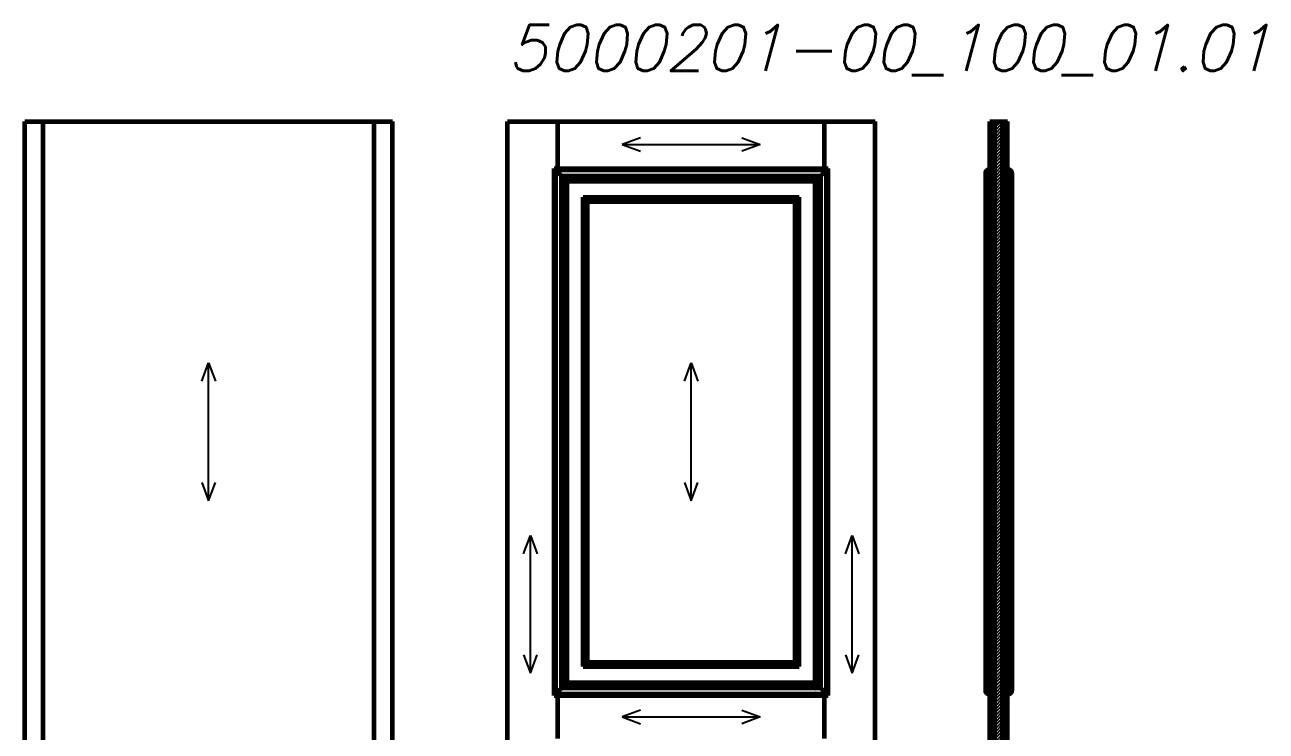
# Model space of a CAD drawing. Header units: inches. Extents: x -4554 to 14101, y -13650 to 2449.
# Drawn here: x -1050 to 1651, y 774 to 2310 of the extents above; entities that cross this region are included whole.
import ezdxf

# ---------------------------------------------------------------- set-up
doc = ezdxf.new("R2010")
doc.units = ezdxf.units.IN
doc.layers.add('Слой1', color=7, linetype='Continuous')
doc.styles.get("Standard").update_dxf_attribs({"font": 'txt.shx', "oblique": 15, "height": 5})

# ---------------------------------------------------------------- blocks, each defined once
blk = doc.blocks.new('*B570')
at = {"layer": 'Слой1', "linetype": 'Continuous'}
for p, q in [((1060.5, 2091.3), (1050, 2097.4)), ((1050, 2093.9), (1060.5, 2087.9)), ((1060.5, 2084.4), (1050, 2090.5)), ((1050, 2087), (1060.5, 2080.9)), ((1060.5, 2077.5), (1050, 2083.5)), ((1050, 2080.1), (1060.5, 2074)), ((1051.5, 2100), (1060.5, 2094.8)), ((1060.5, 2098.3), (1057.5, 2100)), ((1060.5, 2070.6), (1050, 2076.6)), ((1050, 2073.2), (1060.5, 2067.1)), ((1060.5, 2063.6), (1050, 2069.7)), ((1050, 2066.2), (1060.5, 2060.2)), ((1060.5, 2056.7), (1050, 2062.8)), ((1050, 2059.3), (1060.5, 2053.2)), ((1060.5, 2049.8), (1050, 2055.8)), ((1050, 2052.4), (1060.5, 2046.3)), ((1060.5, 2042.8), (1050, 2048.9)), ((1050, 2045.4), (1060.5, 2039.4)), ((1060.5, 2035.9), (1050, 2042)), ((1050, 2038.5), (1060.5, 2032.5)), ((1060.5, 2029), (1050, 2035)), ((1050, 2031.6), (1060.5, 2025.5)), ((1060.5, 2022.1), (1050, 2028.1)), ((1050, 2024.7), (1060.5, 2018.6)), ((1060.5, 2015.1), (1050, 2021.2)), ((1050, 2017.7), (1060.5, 2011.7)), ((1060.5, 2008.2), (1050, 2014.3)), ((1050, 2010.8), (1060.5, 2004.7)), ((1060.5, 2001.3), (1050, 2007.3)), ((1050, 2003.9), (1060.5, 1997.8)), ((1060.5, 1994.3), (1050, 2000.4)), ((1050, 1996.9), (1060.5, 1990.9)), ((1056, 1990), (1050, 1993.5)), ((1050, 1990), (1050, 1990))]:
    blk.add_line(p, q, dxfattribs=at)
blk = doc.blocks.new('*B571')
at = {"layer": 'Слой1', "linetype": 'Continuous'}
for p, q in [((1040.2, 1987.2), (1050, 1992.8)), ((1050, 1995.1), (1040.3, 1989.5)), ((1050, 1990.5), (1040.9, 1985.2)), ((1042.1, 1983.6), (1050, 1988.2)), ((1042.2, 1992.9), (1044.6, 1994.3)), ((1053.7, 1988), (1044, 1982.4)), ((1047, 1998), (1046.5, 1997.7)), ((1046.5, 1995.4), (1050, 1997.4)), ((1046.5, 1981.5), (1057.7, 1988)), ((1060.5, 1987.3), (1046.5, 1979.2)), ((1048.7, 1978.2), (1060.5, 1985)), ((1060.5, 1982.7), (1051, 1977.2)), ((1052.7, 1975.9), (1060.5, 1980.4)), ((1060.5, 1978.1), (1053.9, 1974.2)), ((1054.7, 1972.4), (1060.5, 1975.8)), ((1060.5, 1973.5), (1055, 1970.3)), ((1058.5, 1970), (1060.5, 1971.2))]:
    blk.add_line(p, q, dxfattribs=at)
blk = doc.blocks.new('*B572')
at = {"layer": 'Слой1', "linetype": 'Continuous'}
for p, q in [((1040.2, 861.3), (1060.5, 873.1)), ((1060.5, 875.4), (1040.5, 863.8)), ((1060.5, 870.8), (1040.6, 859.3)), ((1041.7, 857.6), (1060.5, 868.5)), ((1046.5, 869.6), (1060.5, 877.7)), ((1060.5, 866.1), (1053.3, 862)), ((1060.1, 880), (1054.3, 876.7)), ((1055, 879.4), (1056.1, 880)), ((1050, 860.1), (1043.3, 856.2)), ((1045.9, 855.4), (1050, 857.8)), ((1050, 855.5), (1046.5, 853.4)), ((1048, 852), (1050, 853.2)), ((1057.3, 862), (1060.5, 863.8))]:
    blk.add_line(p, q, dxfattribs=at)
blk = doc.blocks.new('*B574')
at = {"layer": 'Слой1', "linetype": 'Continuous'}
for p, q in [((1060.5, 851.3), (1050, 857.4)), ((1050, 853.9), (1060.5, 847.9)), ((1060.5, 844.4), (1050, 850.5)), ((1050, 847), (1060.5, 840.9)), ((1060.5, 837.5), (1050, 843.5)), ((1050, 840.1), (1060.5, 834)), ((1051.5, 860), (1060.5, 854.8)), ((1060.5, 858.3), (1057.5, 860)), ((1060.5, 830.6), (1050, 836.6)), ((1050, 833.2), (1060.5, 827.1)), ((1060.5, 823.6), (1050, 829.7)), ((1050, 826.2), (1060.5, 820.2)), ((1060.5, 816.7), (1050, 822.8)), ((1050, 819.3), (1060.5, 813.2)), ((1060.5, 809.8), (1050, 815.8)), ((1050, 812.4), (1060.5, 806.3)), ((1060.5, 802.8), (1050, 808.9)), ((1050, 805.4), (1060.5, 799.4)), ((1060.5, 795.9), (1050, 802)), ((1050, 798.5), (1060.5, 792.5)), ((1060.5, 789), (1050, 795)), ((1050, 791.6), (1060.5, 785.5)), ((1060.5, 782.1), (1050, 788.1)), ((1050, 784.7), (1060.5, 778.6)), ((1060.5, 775.1), (1050, 781.2)), ((1050, 777.7), (1060.5, 771.7)), ((1060.5, 768.2), (1050, 774.3)), ((1050, 770.8), (1060.5, 764.7)), ((1060.5, 761.3), (1050, 767.3)), ((1050, 763.9), (1060.5, 757.8)), ((1060.5, 754.3), (1050, 760.4)), ((1050, 756.9), (1060.5, 750.9)), ((1056, 750), (1050, 753.5)), ((1050, 750), (1050, 750))]:
    blk.add_line(p, q, dxfattribs=at)
blk = doc.blocks.new('*B578')
at = {"layer": 'Слой1', "linetype": 'Continuous'}
for p, q in [((1088, 2091.3), (1077.5, 2097.4)), ((1077.5, 2093.9), (1088, 2087.9)), ((1088, 2084.4), (1077.5, 2090.5)), ((1077.5, 2087), (1088, 2080.9)), ((1088, 2077.5), (1077.5, 2083.5)), ((1077.5, 2080.1), (1088, 2074)), ((1079, 2100), (1088, 2094.8)), ((1088, 2098.3), (1085, 2100)), ((1088, 2070.6), (1077.5, 2076.6)), ((1077.5, 2073.2), (1088, 2067.1)), ((1088, 2063.6), (1077.5, 2069.7)), ((1077.5, 2066.2), (1088, 2060.2)), ((1088, 2056.7), (1077.5, 2062.8)), ((1077.5, 2059.3), (1088, 2053.2)), ((1088, 2049.8), (1077.5, 2055.8)), ((1077.5, 2052.4), (1088, 2046.3)), ((1088, 2042.8), (1077.5, 2048.9)), ((1077.5, 2045.4), (1088, 2039.4)), ((1088, 2035.9), (1077.5, 2042)), ((1077.5, 2038.5), (1088, 2032.5)), ((1088, 2029), (1077.5, 2035)), ((1077.5, 2031.6), (1088, 2025.5)), ((1088, 2022.1), (1077.5, 2028.1)), ((1077.5, 2024.7), (1088, 2018.6)), ((1088, 2015.1), (1077.5, 2021.2)), ((1077.5, 2017.7), (1088, 2011.7)), ((1088, 2008.2), (1077.5, 2014.3)), ((1077.5, 2010.8), (1088, 2004.7)), ((1088, 2001.3), (1077.5, 2007.3)), ((1077.5, 2003.9), (1088, 1997.8)), ((1088, 1994.3), (1077.5, 2000.4)), ((1077.5, 1996.9), (1088, 1990.9)), ((1083.5, 1990), (1077.5, 1993.5)), ((1077.5, 1990), (1077.5, 1990))]:
    blk.add_line(p, q, dxfattribs=at)
blk = doc.blocks.new('*B579')
at = {"layer": 'Слой1', "linetype": 'Continuous'}
for p, q in [((1077.5, 1981.8), (1096.1, 1992.6)), ((1097.3, 1990.9), (1077.5, 1979.5)), ((1077.5, 1977.2), (1097.8, 1988.9)), ((1084.2, 1988), (1077.5, 1984.1)), ((1077.5, 1986.5), (1080.2, 1988)), ((1097.6, 1986.5), (1077.5, 1974.9)), ((1077.5, 1972.6), (1091.5, 1980.7)), ((1084, 1974.1), (1077.5, 1970.3)), ((1088, 1997.1), (1089.5, 1998)), ((1091.5, 1996.8), (1088, 1994.8)), ((1088, 1992.5), (1091.6, 1994.6)), ((1094.4, 1993.9), (1088, 1990.2)), ((1081, 1970), (1083.1, 1971.2))]:
    blk.add_line(p, q, dxfattribs=at)
blk = doc.blocks.new('*B580')
at = {"layer": 'Слой1', "linetype": 'Continuous'}
for p, q in [((1077.5, 877.4), (1082, 880)), ((1078, 880), (1077.5, 879.7)), ((1083.2, 878.4), (1077.5, 875.1)), ((1077.5, 872.8), (1083.8, 876.4)), ((1084.8, 874.7), (1077.5, 870.5)), ((1077.5, 868.2), (1086.3, 873.3)), ((1088.3, 872.1), (1077.5, 865.9)), ((1077.5, 863.5), (1091.3, 871.5)), ((1091.5, 869.3), (1078.8, 862)), ((1082.8, 862), (1093.1, 867.9)), ((1095.3, 866.9), (1086.8, 862)), ((1088, 860.4), (1096.7, 865.4)), ((1097.6, 863.6), (1088, 858.1)), ((1088, 855.8), (1097.8, 861.4)), ((1097.1, 858.7), (1088, 853.4)), ((1089.5, 852), (1091.5, 853.2))]:
    blk.add_line(p, q, dxfattribs=at)
blk = doc.blocks.new('*B582')
at = {"layer": 'Слой1', "linetype": 'Continuous'}
for p, q in [((1088, 851.3), (1077.5, 857.4)), ((1077.5, 853.9), (1088, 847.9)), ((1088, 844.4), (1077.5, 850.5)), ((1077.5, 847), (1088, 840.9)), ((1088, 837.5), (1077.5, 843.5)), ((1077.5, 840.1), (1088, 834)), ((1079, 860), (1088, 854.8)), ((1088, 858.3), (1085, 860)), ((1088, 830.6), (1077.5, 836.6)), ((1077.5, 833.2), (1088, 827.1)), ((1088, 823.6), (1077.5, 829.7)), ((1077.5, 826.2), (1088, 820.2)), ((1088, 816.7), (1077.5, 822.8)), ((1077.5, 819.3), (1088, 813.2)), ((1088, 809.8), (1077.5, 815.8)), ((1077.5, 812.4), (1088, 806.3)), ((1088, 802.8), (1077.5, 808.9)), ((1077.5, 805.4), (1088, 799.4)), ((1088, 795.9), (1077.5, 802)), ((1077.5, 798.5), (1088, 792.5)), ((1088, 789), (1077.5, 795)), ((1077.5, 791.6), (1088, 785.5)), ((1088, 782.1), (1077.5, 788.1)), ((1077.5, 784.7), (1088, 778.6)), ((1088, 775.1), (1077.5, 781.2)), ((1077.5, 777.7), (1088, 771.7)), ((1088, 768.2), (1077.5, 774.3)), ((1077.5, 770.8), (1088, 764.7)), ((1088, 761.3), (1077.5, 767.3)), ((1077.5, 763.9), (1088, 757.8)), ((1088, 754.3), (1077.5, 760.4)), ((1077.5, 756.9), (1088, 750.9)), ((1083.5, 750), (1077.5, 753.5)), ((1077.5, 750), (1077.5, 750))]:
    blk.add_line(p, q, dxfattribs=at)
blk = doc.blocks.new('*B586')
at = {"layer": 'Слой1', "linetype": 'Continuous'}
for p, q in [((1073.9, 2100), (1060.5, 2086.6)), ((1060.5, 2093.7), (1066.8, 2100)), ((1060.5, 2079.6), (1077.5, 2096.6)), ((1077.5, 2089.5), (1060.5, 2072.5)), ((1060.5, 2065.4), (1077.5, 2082.4)), ((1077.5, 2075.4), (1060.5, 2058.4)), ((1060.5, 2051.3), (1077.5, 2068.3)), ((1077.5, 2061.2), (1060.5, 2044.2)), ((1060.5, 2037.1), (1077.5, 2054.1)), ((1077.5, 2047.1), (1060.5, 2030.1)), ((1060.5, 2023), (1077.5, 2040)), ((1077.5, 2032.9), (1060.5, 2015.9)), ((1060.5, 2008.9), (1077.5, 2025.9)), ((1077.5, 2018.8), (1060.5, 2001.8)), ((1060.5, 1994.7), (1077.5, 2011.7)), ((1077.5, 2004.6), (1060.5, 1987.6)), ((1060.5, 1980.6), (1077.5, 1997.6)), ((1077.5, 1990.5), (1060.5, 1973.5)), ((1060.5, 1966.4), (1077.5, 1983.4)), ((1077.5, 1976.4), (1060.5, 1959.4)), ((1060.5, 1952.3), (1077.5, 1969.3)), ((1077.5, 1962.2), (1060.5, 1945.2)), ((1060.5, 1938.2), (1077.5, 1955.2)), ((1077.5, 1948.1), (1060.5, 1931.1)), ((1060.5, 1924), (1077.5, 1941)), ((1077.5, 1933.9), (1060.5, 1916.9)), ((1060.5, 1909.9), (1077.5, 1926.9)), ((1077.5, 1919.8), (1060.5, 1902.8)), ((1060.5, 1895.7), (1077.5, 1912.7)), ((1077.5, 1905.7), (1060.5, 1888.7)), ((1060.5, 1881.6), (1077.5, 1898.6)), ((1077.5, 1891.5), (1060.5, 1874.5)), ((1060.5, 1867.4), (1077.5, 1884.4)), ((1077.5, 1877.4), (1060.5, 1860.4)), ((1060.5, 1853.3), (1077.5, 1870.3)), ((1077.5, 1863.2), (1060.5, 1846.2)), ((1060.5, 1839.2), (1077.5, 1856.2)), ((1077.5, 1849.1), (1060.5, 1832.1)), ((1060.5, 1825), (1077.5, 1842)), ((1077.5, 1834.9), (1060.5, 1817.9)), ((1060.5, 1810.9), (1077.5, 1827.9)), ((1077.5, 1820.8), (1060.5, 1803.8)), ((1060.5, 1796.7), (1077.5, 1813.7)), ((1077.5, 1806.7), (1060.5, 1789.7)), ((1060.5, 1782.6), (1077.5, 1799.6)), ((1077.5, 1792.5), (1060.5, 1775.5)), ((1060.5, 1768.4), (1077.5, 1785.4)), ((1077.5, 1778.4), (1060.5, 1761.4)), ((1060.5, 1754.3), (1077.5, 1771.3)), ((1077.5, 1764.2), (1060.5, 1747.2)), ((1060.5, 1740.2), (1077.5, 1757.2)), ((1077.5, 1750.1), (1060.5, 1733.1)), ((1060.5, 1726), (1077.5, 1743)), ((1077.5, 1735.9), (1060.5, 1718.9)), ((1060.5, 1711.9), (1077.5, 1728.9)), ((1077.5, 1721.8), (1060.5, 1704.8)), ((1060.5, 1697.7), (1077.5, 1714.7)), ((1077.5, 1707.7), (1060.5, 1690.7)), ((1060.5, 1683.6), (1077.5, 1700.6)), ((1077.5, 1693.5), (1060.5, 1676.5)), ((1060.5, 1669.4), (1077.5, 1686.4)), ((1077.5, 1679.4), (1060.5, 1662.4)), ((1060.5, 1655.3), (1077.5, 1672.3)), ((1077.5, 1665.2), (1060.5, 1648.2)), ((1060.5, 1641.2), (1077.5, 1658.2)), ((1077.5, 1651.1), (1060.5, 1634.1)), ((1060.5, 1627), (1077.5, 1644)), ((1077.5, 1637), (1060.5, 1620)), ((1060.5, 1612.9), (1077.5, 1629.9)), ((1077.5, 1622.8), (1060.5, 1605.8)), ((1060.5, 1598.7), (1077.5, 1615.7)), ((1077.5, 1608.7), (1060.5, 1591.7)), ((1060.5, 1584.6), (1077.5, 1601.6)), ((1077.5, 1594.5), (1060.5, 1577.5)), ((1060.5, 1570.5), (1077.5, 1587.5)), ((1077.5, 1580.4), (1060.5, 1563.4)), ((1060.5, 1556.3), (1077.5, 1573.3)), ((1077.5, 1566.2), (1060.5, 1549.2)), ((1060.5, 1542.2), (1077.5, 1559.2)), ((1077.5, 1552.1), (1060.5, 1535.1)), ((1060.5, 1528), (1077.5, 1545)), ((1077.5, 1538), (1060.5, 1521)), ((1060.5, 1513.9), (1077.5, 1530.9)), ((1077.5, 1523.8), (1060.5, 1506.8)), ((1060.5, 1499.7), (1077.5, 1516.7)), ((1077.5, 1509.7), (1060.5, 1492.7)), ((1060.5, 1485.6), (1077.5, 1502.6)), ((1077.5, 1495.5), (1060.5, 1478.5)), ((1060.5, 1471.5), (1077.5, 1488.5)), ((1077.5, 1481.4), (1060.5, 1464.4)), ((1060.5, 1457.3), (1077.5, 1474.3)), ((1077.5, 1467.2), (1060.5, 1450.2)), ((1060.5, 1443.2), (1077.5, 1460.2)), ((1077.5, 1453.1), (1060.5, 1436.1)), ((1060.5, 1429), (1077.5, 1446)), ((1077.5, 1439), (1060.5, 1422)), ((1060.5, 1414.9), (1077.5, 1431.9)), ((1077.5, 1424.8), (1060.5, 1407.8)), ((1060.5, 1400.7), (1077.5, 1417.7)), ((1077.5, 1410.7), (1060.5, 1393.7)), ((1060.5, 1386.6), (1077.5, 1403.6)), ((1077.5, 1396.5), (1060.5, 1379.5)), ((1060.5, 1372.5), (1077.5, 1389.5)), ((1077.5, 1382.4), (1060.5, 1365.4)), ((1060.5, 1358.3), (1077.5, 1375.3)), ((1077.5, 1368.3), (1060.5, 1351.3)), ((1060.5, 1344.2), (1077.5, 1361.2)), ((1077.5, 1354.1), (1060.5, 1337.1)), ((1060.5, 1330), (1077.5, 1347)), ((1077.5, 1340), (1060.5, 1323)), ((1060.5, 1315.9), (1077.5, 1332.9)), ((1077.5, 1325.8), (1060.5, 1308.8)), ((1060.5, 1301.8), (1077.5, 1318.8)), ((1077.5, 1311.7), (1060.5, 1294.7)), ((1060.5, 1287.6), (1077.5, 1304.6)), ((1077.5, 1297.5), (1060.5, 1280.5)), ((1060.5, 1273.5), (1077.5, 1290.5)), ((1077.5, 1283.4), (1060.5, 1266.4)), ((1060.5, 1259.3), (1077.5, 1276.3)), ((1077.5, 1269.3), (1060.5, 1252.3)), ((1060.5, 1245.2), (1077.5, 1262.2)), ((1077.5, 1255.1), (1060.5, 1238.1)), ((1060.5, 1231), (1077.5, 1248)), ((1077.5, 1241), (1060.5, 1224)), ((1060.5, 1216.9), (1077.5, 1233.9)), ((1077.5, 1226.8), (1060.5, 1209.8)), ((1060.5, 1202.8), (1077.5, 1219.8)), ((1077.5, 1212.7), (1060.5, 1195.7)), ((1060.5, 1188.6), (1077.5, 1205.6)), ((1077.5, 1198.5), (1060.5, 1181.5)), ((1060.5, 1174.5), (1077.5, 1191.5)), ((1077.5, 1184.4), (1060.5, 1167.4)), ((1060.5, 1160.3), (1077.5, 1177.3)), ((1077.5, 1170.3), (1060.5, 1153.3)), ((1060.5, 1146.2), (1077.5, 1163.2)), ((1077.5, 1156.1), (1060.5, 1139.1)), ((1060.5, 1132), (1077.5, 1149)), ((1077.5, 1142), (1060.5, 1125)), ((1060.5, 1117.9), (1077.5, 1134.9)), ((1077.5, 1127.8), (1060.5, 1110.8)), ((1060.5, 1103.8), (1077.5, 1120.8)), ((1077.5, 1113.7), (1060.5, 1096.7)), ((1060.5, 1089.6), (1077.5, 1106.6)), ((1077.5, 1099.6), (1060.5, 1082.6)), ((1060.5, 1075.5), (1077.5, 1092.5)), ((1077.5, 1085.4), (1060.5, 1068.4)), ((1060.5, 1061.3), (1077.5, 1078.3)), ((1077.5, 1071.3), (1060.5, 1054.3)), ((1060.5, 1047.2), (1077.5, 1064.2)), ((1077.5, 1057.1), (1060.5, 1040.1)), ((1060.5, 1033.1), (1077.5, 1050.1)), ((1077.5, 1043), (1060.5, 1026)), ((1060.5, 1018.9), (1077.5, 1035.9)), ((1077.5, 1028.8), (1060.5, 1011.8)), ((1060.5, 1004.8), (1077.5, 1021.8)), ((1077.5, 1014.7), (1060.5, 997.7)), ((1060.5, 990.6), (1077.5, 1007.6)), ((1077.5, 1000.6), (1060.5, 983.6)), ((1060.5, 976.5), (1077.5, 993.5)), ((1077.5, 986.4), (1060.5, 969.4)), ((1060.5, 962.3), (1077.5, 979.3)), ((1077.5, 972.3), (1060.5, 955.3)), ((1060.5, 948.2), (1077.5, 965.2)), ((1077.5, 958.1), (1060.5, 941.1)), ((1060.5, 934.1), (1077.5, 951.1)), ((1077.5, 944), (1060.5, 927)), ((1060.5, 919.9), (1077.5, 936.9)), ((1077.5, 929.8), (1060.5, 912.8)), ((1060.5, 905.8), (1077.5, 922.8)), ((1077.5, 915.7), (1060.5, 898.7)), ((1060.5, 891.6), (1077.5, 908.6)), ((1077.5, 901.6), (1060.5, 884.6)), ((1060.5, 877.5), (1077.5, 894.5)), ((1077.5, 887.4), (1060.5, 870.4)), ((1060.5, 863.3), (1077.5, 880.3)), ((1077.5, 873.3), (1060.5, 856.3)), ((1060.5, 849.2), (1077.5, 866.2)), ((1077.5, 859.1), (1060.5, 842.1)), ((1060.5, 835.1), (1077.5, 852.1)), ((1077.5, 845), (1060.5, 828)), ((1060.5, 820.9), (1077.5, 837.9)), ((1077.5, 830.9), (1060.5, 813.9)), ((1060.5, 806.8), (1077.5, 823.8)), ((1077.5, 816.7), (1060.5, 799.7)), ((1060.5, 792.6), (1077.5, 809.6)), ((1077.5, 802.6), (1060.5, 785.6)), ((1060.5, 778.5), (1077.5, 795.5)), ((1077.5, 788.4), (1060.5, 771.4)), ((1060.5, 764.4), (1077.5, 781.4)), ((1077.5, 774.3), (1060.5, 757.3)), ((1060.5, 750.2), (1077.5, 767.2)), ((1077.5, 760.1), (1060.5, 743.1)), ((1060.5, 736.1), (1077.5, 753.1)), ((1077.5, 746), (1060.5, 729)), ((1060.5, 721.9), (1077.5, 738.9)), ((1077.5, 731.9), (1060.5, 714.9)), ((1060.5, 707.8), (1077.5, 724.8)), ((1077.5, 717.7), (1060.5, 700.7)), ((1060.5, 693.6), (1077.5, 710.6)), ((1077.5, 703.6), (1060.5, 686.6)), ((1060.5, 679.5), (1077.5, 696.5)), ((1077.5, 689.4), (1060.5, 672.4)), ((1060.5, 665.4), (1077.5, 682.4)), ((1077.5, 675.3), (1060.5, 658.3)), ((1060.5, 651.2), (1077.5, 668.2)), ((1077.5, 661.1), (1060.5, 644.1)), ((1060.5, 637.1), (1077.5, 654.1)), ((1077.5, 647), (1060.5, 630)), ((1060.5, 622.9), (1077.5, 639.9)), ((1077.5, 632.9), (1060.5, 615.9)), ((1060.5, 608.8), (1077.5, 625.8)), ((1077.5, 618.7), (1060.5, 601.7)), ((1060.5, 594.6), (1077.5, 611.6)), ((1077.5, 604.6), (1060.5, 587.6)), ((1060.5, 580.5), (1077.5, 597.5)), ((1077.5, 590.4), (1060.5, 573.4)), ((1060.5, 566.4), (1077.5, 583.4)), ((1077.5, 576.3), (1060.5, 559.3)), ((1060.5, 552.2), (1077.5, 569.2)), ((1077.5, 562.1), (1060.5, 545.1)), ((1060.5, 538.1), (1077.5, 555.1)), ((1077.5, 548), (1060.5, 531)), ((1060.5, 523.9), (1077.5, 540.9)), ((1077.5, 533.9), (1060.5, 516.9)), ((1060.5, 509.8), (1077.5, 526.8)), ((1077.5, 519.7), (1060.5, 502.7)), ((1060.5, 495.7), (1077.5, 512.7)), ((1077.5, 505.6), (1060.5, 488.6)), ((1060.5, 481.5), (1077.5, 498.5)), ((1077.5, 491.4), (1060.5, 474.4)), ((1060.5, 467.4), (1077.5, 484.4)), ((1077.5, 477.3), (1060.5, 460.3)), ((1060.5, 453.2), (1077.5, 470.2)), ((1077.5, 463.2), (1060.5, 446.2)), ((1060.5, 439.1), (1077.5, 456.1)), ((1077.5, 449), (1060.5, 432)), ((1060.5, 424.9), (1077.5, 441.9)), ((1077.5, 434.9), (1060.5, 417.9)), ((1060.5, 410.8), (1077.5, 427.8)), ((1077.5, 420.7), (1060.5, 403.7)), ((1060.5, 396.7), (1077.5, 413.7)), ((1077.5, 406.6), (1060.5, 389.6)), ((1060.5, 382.5), (1077.5, 399.5)), ((1077.5, 392.4), (1060.5, 375.4)), ((1060.5, 368.4), (1077.5, 385.4)), ((1077.5, 378.3), (1060.5, 361.3)), ((1060.5, 354.2), (1077.5, 371.2)), ((1077.5, 364.2), (1060.5, 347.2)), ((1060.5, 340.1), (1077.5, 357.1)), ((1077.5, 350), (1060.5, 333)), ((1060.5, 325.9), (1077.5, 342.9)), ((1077.5, 335.9), (1060.5, 318.9)), ((1060.5, 311.8), (1077.5, 328.8)), ((1077.5, 321.7), (1060.5, 304.7)), ((1060.5, 297.7), (1077.5, 314.7)), ((1077.5, 307.6), (1060.5, 290.6)), ((1060.5, 283.5), (1077.5, 300.5)), ((1077.5, 293.4), (1060.5, 276.4)), ((1060.5, 269.4), (1077.5, 286.4)), ((1077.5, 279.3), (1060.5, 262.3)), ((1060.5, 255.2), (1077.5, 272.2)), ((1077.5, 265.2), (1060.5, 248.2)), ((1060.5, 241.1), (1077.5, 258.1)), ((1077.5, 251), (1060.5, 234)), ((1060.5, 227), (1077.5, 244)), ((1077.5, 236.9), (1060.5, 219.9)), ((1060.5, 212.8), (1077.5, 229.8)), ((1077.5, 222.7), (1060.5, 205.7)), ((1060.5, 198.7), (1077.5, 215.7)), ((1077.5, 208.6), (1060.5, 191.6)), ((1060.5, 184.5), (1077.5, 201.5)), ((1077.5, 194.5), (1060.5, 177.5)), ((1060.5, 170.4), (1077.5, 187.4)), ((1077.5, 180.3), (1060.5, 163.3)), ((1060.5, 156.2), (1077.5, 173.2)), ((1077.5, 166.2), (1060.5, 149.2)), ((1060.5, 142.1), (1077.5, 159.1)), ((1077.5, 152), (1060.5, 135)), ((1060.5, 128), (1077.5, 145)), ((1077.5, 137.9), (1060.5, 120.9)), ((1060.5, 113.8), (1077.5, 130.8)), ((1077.5, 123.7), (1060.5, 106.7)), ((1060.5, 99.7), (1077.5, 116.7)), ((1077.5, 109.6), (1060.5, 92.6)), ((1060.5, 85.5), (1077.5, 102.5)), ((1077.5, 95.5), (1060.5, 78.5)), ((1060.5, 71.4), (1077.5, 88.4)), ((1077.5, 81.3), (1060.5, 64.3)), ((1060.5, 57.2), (1077.5, 74.2)), ((1077.5, 67.2), (1060.5, 50.2)), ((1060.5, 43.1), (1077.5, 60.1)), ((1077.5, 53), (1060.5, 36)), ((1060.5, 29), (1077.5, 46)), ((1077.5, 38.9), (1060.5, 21.9)), ((1060.5, 14.8), (1077.5, 31.8)), ((1077.5, 24.7), (1060.5, 7.7)), ((1060.5, 0.7), (1077.5, 17.7)), ((1077.5, 10.6), (1066.9, 0)), ((1074, 0), (1077.5, 3.5))]:
    blk.add_line(p, q, dxfattribs=at)
blk = doc.blocks.new('*B587')
at = {"layer": 'Слой1', "linetype": 'Continuous'}
for p, q in [((1058.3, 1933.4), (1056.1, 1929.6)), ((1056.7, 1928.6), (1060.4, 1935)), ((1060.5, 1933), (1057.5, 1927.9)), ((1058.5, 1927.5), (1060.5, 1931)), ((1059.2, 1935), (1059, 1934.6)), ((1060.5, 1929), (1059, 1926.4)), ((1059.9, 1926), (1060.5, 1927))]:
    blk.add_line(p, q, dxfattribs=at)
blk = doc.blocks.new('*B588')
at = {"layer": 'Слой1', "linetype": 'Continuous'}
for p, q in [((1058.3, 922.4), (1056.1, 918.6)), ((1056.7, 917.6), (1060.4, 924)), ((1060.5, 922), (1057.5, 916.9)), ((1058.5, 916.5), (1060.5, 920)), ((1059.2, 924), (1059, 923.6)), ((1060.5, 918), (1059, 915.4)), ((1059.9, 915), (1060.5, 916))]:
    blk.add_line(p, q, dxfattribs=at)
blk = doc.blocks.new('*B589')
at = {"layer": 'Слой1', "linetype": 'Continuous'}
for p, q in [((1078.6, 1935), (1077.5, 1933.1)), ((1077.5, 1931.1), (1079, 1933.7)), ((1080, 1933.3), (1077.5, 1929.1)), ((1077.5, 1927.1), (1080.8, 1932.9)), ((1081.5, 1932.1), (1078, 1926)), ((1080.3, 1927.8), (1082, 1930.7))]:
    blk.add_line(p, q, dxfattribs=at)
blk = doc.blocks.new('*B590')
at = {"layer": 'Слой1', "linetype": 'Continuous'}
for p, q in [((1078.6, 924), (1077.5, 922.1)), ((1077.5, 920.1), (1079, 922.7)), ((1080, 922.3), (1077.5, 918.1)), ((1077.5, 916.1), (1080.8, 921.9)), ((1081.5, 921.1), (1078, 915)), ((1080.3, 916.8), (1082, 919.7))]:
    blk.add_line(p, q, dxfattribs=at)

msp = doc.modelspace()

# ---------------------------------------------------------------- linework, layer by layer
at = {"layer": 'Слой1', "color": 7, "linetype": 'Continuous', "lineweight": 60}
for p, q in [((-1050, 2100), (-250, 2100)), ((-1050, 0), (-1050, 2100)), ((-1010, 0), (-1010, 2100)), ((-290, 0), (-290, 2100)), ((-250, 0), (-250, 2100)), ((0, 2100), (800, 2100)), ((0, 0), (0, 2100)), ((110, 1998), (110, 2100)), ((690, 1998), (690, 2100)), ((800, 0), (800, 2100)), ((1050, 1988), (1050, 2100)), ((1050, 2100), (1088, 2100)), ((1060.5, 0), (1060.5, 2100)), ((1077.5, 0), (1077.5, 2100)), ((1088, 1988), (1088, 2100)), ((102, 852), (102, 1998)), ((102, 1998), (698, 1998)), ((102, 1998), (130, 1970)), ((105.4, 1994.6), (694.6, 1994.6)), ((105.4, 855.4), (105.4, 1994.6)), ((118.1, 1994.2), (118.1, 1994.2)), ((118.1, 1987.1), (118.1, 1987.1)), ((118.1, 1982.3), (118.1, 1982.3)), ((118.1, 1981.9), (118.2, 1981.8)), ((118.1, 868.1), (118.1, 1981.9)), ((118.1, 1981.9), (681.9, 1981.9)), ((121.5, 871.5), (121.5, 1978.5)), ((121.5, 1978.5), (678.5, 1978.5)), ((130, 1989.4), (130, 1989.4)), ((130, 1987.1), (130, 1987.1)), ((130, 1985.1), (130, 1985.1)), ((130, 1983.4), (130, 1983.4)), ((130, 1982.3), (130, 1982.3)), ((130, 1978.5), (130, 1978.5)), ((130, 1976.9), (130, 1976.9)), ((130, 1975), (130, 1975)), ((130, 1972.6), (130, 1972.6)), ((670, 1970), (698, 1998)), ((678.5, 1994.2), (678.5, 1994.2)), ((678.5, 871.5), (678.5, 1978.5)), ((681.9, 1994.2), (681.9, 1994.2)), ((681.9, 868.1), (681.9, 1981.9)), ((694.6, 855.4), (694.6, 1994.6)), ((698, 852), (698, 1998)), ((1046.5, 1994.6), (1046.5, 1998)), ((1046.5, 1998), (1050, 1998)), ((1046.5, 1981.9), (1046.5, 871.5)), ((1046.5, 1978.5), (1046.5, 1981.9)), ((1050, 1998), (1050, 1988)), ((1060.5, 1990), (1050, 1990)), ((1050, 1988), (1060.5, 1988)), ((1077.5, 1990), (1088, 1990)), ((1088, 1988), (1077.5, 1988)), ((1091.5, 1998), (1088, 1998)), ((1088, 1998), (1088, 1988)), ((1091.5, 1994.6), (1091.5, 1998)), ((1091.5, 1981.9), (1091.5, 871.5)), ((1091.5, 1978.5), (1091.5, 1981.9)), ((130, 880), (130, 1970)), ((130, 1970), (670, 1970)), ((670, 880), (670, 1970)), ((1055, 880), (1055, 1970)), ((1060.5, 1970), (1055, 1970)), ((1077.5, 1970), (1083, 1970)), ((1083, 880), (1083, 1970)), ((165, 1935), (174, 1926)), ((165, 1935), (635, 1935)), ((165, 915), (165, 1935)), ((166.5, 1933.5), (633.5, 1933.5)), ((166.5, 916.5), (166.5, 1933.5)), ((166.9, 1927.5), (166.9, 1927.5)), ((169.5, 919.6), (169.5, 1930.5)), ((169.5, 1930.5), (630.5, 1930.5)), ((169.5, 1927.5), (169.5, 1927.5)), ((172.5, 922.5), (172.5, 1927.5)), ((172.5, 1927.5), (627.5, 1927.5)), ((174, 924), (174, 1926)), ((174, 1926), (626, 1926)), ((626, 1926), (635, 1935)), ((626, 924), (626, 1926)), ((627.5, 922.5), (627.5, 1927.5)), ((630.5, 919.6), (630.5, 1930.5)), ((630.5, 1927.5), (630.5, 1927.5)), ((633.5, 916.5), (633.5, 1933.5)), ((635, 915), (635, 1935)), ((1056, 1930.5), (1056, 919.5)), ((1059, 1933.5), (1059, 1935)), ((1059, 1935), (1060.5, 1935)), ((1059, 1926), (1059, 1927.5)), ((1059, 1927.5), (1059, 924)), ((1060.5, 1926), (1059, 1926)), ((1060.5, 1935), (1060.5, 1926)), ((1079, 1935), (1077.5, 1935)), ((1077.5, 1935), (1077.5, 1926)), ((1077.5, 1926), (1079, 1926)), ((1079, 1933.5), (1079, 1935)), ((1079, 1926), (1079, 1927.5)), ((1079, 1927.5), (1079, 924)), ((1082, 1930.5), (1082, 919.5)), ((165, 915), (174, 924)), ((169.5, 919.5), (630.5, 919.5)), ((172.5, 922.5), (627.5, 922.5)), ((174, 924), (626, 924)), ((635, 915), (626, 924)), ((630.5, 922.5), (630.5, 922.5)), ((1060.5, 924), (1059, 924)), ((1059, 924), (1059, 922.5)), ((1060.5, 915), (1060.5, 924)), ((1077.5, 915), (1077.5, 924)), ((1077.5, 924), (1079, 924)), ((1079, 924), (1079, 922.5)), ((165, 915), (635, 915)), ((166.5, 916.5), (633.5, 916.5)), ((1059, 916.5), (1059, 915)), ((1059, 915), (1060.5, 915)), ((1079, 915), (1077.5, 915)), ((1079, 916.5), (1079, 915)), ((102, 852), (130, 880)), ((105.8, 868.1), (105.8, 868.1)), ((117.7, 880), (117.7, 880)), ((117.7, 871.5), (117.7, 871.5)), ((117.7, 868.1), (117.7, 868.1)), ((118.1, 868.1), (681.9, 868.1)), ((121.5, 880), (121.5, 880)), ((121.5, 871.5), (678.5, 871.5)), ((127.4, 880), (127.4, 880)), ((130, 880), (670, 880)), ((698, 852), (670, 880)), ((670, 877.4), (670, 877.4)), ((670, 875), (670, 875)), ((670, 873.1), (670, 873.1)), ((670, 871.5), (670, 871.5)), ((670, 867.7), (670, 867.7)), ((670, 866.6), (670, 866.6)), ((670, 864.9), (670, 864.9)), ((681.9, 868.1), (681.8, 868.2)), ((1046.5, 871.5), (1046.5, 868.1)), ((1060.5, 880), (1055, 880)), ((1077.5, 880), (1083, 880)), ((1091.5, 871.5), (1091.5, 868.1)), ((102, 852), (698, 852)), ((105.4, 855.4), (694.6, 855.4)), ((110, 758), (110, 852)), ((118.1, 855.8), (118.1, 855.8)), ((121.5, 855.8), (121.5, 855.8)), ((670, 862.9), (670, 862.9)), ((670, 860.6), (670, 860.6)), ((690, 758), (690, 852)), ((1046.5, 855.4), (1046.5, 852)), ((1046.5, 852), (1050, 852)), ((1050, 748), (1050, 862)), ((1050, 852), (1050, 862)), ((1050, 862), (1060.5, 862)), ((1060.5, 860), (1050, 860)), ((1088, 862), (1077.5, 862)), ((1077.5, 860), (1088, 860)), ((1088, 748), (1088, 862)), ((1088, 852), (1088, 862)), ((1091.5, 852), (1088, 852)), ((1091.5, 855.4), (1091.5, 852))]:
    msp.add_line(p, q, dxfattribs=at)
at = {"layer": 'Слой1', "linetype": 'Continuous'}
for p, q in [((290, 2064.6), (250, 2050)), ((510, 2064.6), (550, 2050)), ((250, 2050), (550, 2050)), ((250, 2050), (290, 2035.4)), ((550, 2050), (510, 2035.4)), ((-664.6, 1535), (-650, 1575)), ((-650, 1275), (-650, 1575)), ((-650, 1575), (-635.4, 1535)), ((385.4, 1535), (400, 1575)), ((400, 1275), (400, 1575)), ((400, 1575), (414.6, 1535)), ((-664.6, 1315), (-650, 1275)), ((-650, 1275), (-635.4, 1315)), ((385.4, 1315), (400, 1275)), ((400, 1275), (414.6, 1315)), ((35.4, 1160), (50, 1200)), ((50, 900), (50, 1200)), ((50, 1200), (64.6, 1160)), ((735.4, 1160), (750, 1200)), ((750, 900), (750, 1200)), ((750, 1200), (764.6, 1160)), ((35.4, 940), (50, 900)), ((50, 900), (64.6, 940)), ((735.4, 940), (750, 900)), ((750, 900), (764.6, 940)), ((290, 819.6), (250, 805)), ((510, 819.6), (550, 805)), ((250, 805), (550, 805)), ((250, 805), (290, 790.4)), ((550, 805), (510, 790.4))]:
    msp.add_line(p, q, dxfattribs=at)
at = {"layer": 'Слой1', "linetype": 'Continuous', "lineweight": 60}
for p, q in [((1040.2, 1988.2), (1040.2, 861.8)), ((1097.8, 1988.2), (1097.8, 861.8))]:
    msp.add_line(p, q, dxfattribs=at)
at = {"layer": 'Слой1', "color": 7, "linetype": 'Continuous', "lineweight": 60}
for centre, radius, start, end in [((1046.5, 1988.2), 6.35, 90, 270), ((1046.5, 1970), 8.5, 0, 90), ((1091.5, 1970), 8.5, 90, 180), ((1091.5, 1988.2), 6.35, 270, 450), ((1059, 1930.5), 3, 90, 270), ((1079, 1930.5), 3, 270, 450), ((1059, 919.5), 3, 90, 270), ((1079, 919.5), 3, 270, 450), ((1046.5, 861.8), 6.35, 90, 270), ((1046.5, 880), 8.5, 270, 360), ((1091.5, 880), 8.5, 180, 270), ((1091.5, 861.8), 6.35, 270, 450)]:
    msp.add_arc(centre, radius, start, end, dxfattribs=at)

# ---------------------------------------------------------------- block references
at = {"layer": 'Слой1'}
for name in ['*B570', '*B586', '*B578', '*B571', '*B579', '*B587', '*B589', '*B588', '*B590', '*B572', '*B580', '*B574', '*B582']:
    msp.add_blockref(name, (0, 0), dxfattribs=at)

# ---------------------------------------------------------------- texts
at = {"layer": 'Слой1', "linetype": 'Continuous', "insert": (0, 2310), "char_height": 100, "width": 1918.177, "attachment_point": 1, "line_spacing_factor": 0.25}
msp.add_mtext('5000201-00_100_01.01', dxfattribs=at)

doc.saveas('drawing.dxf')
